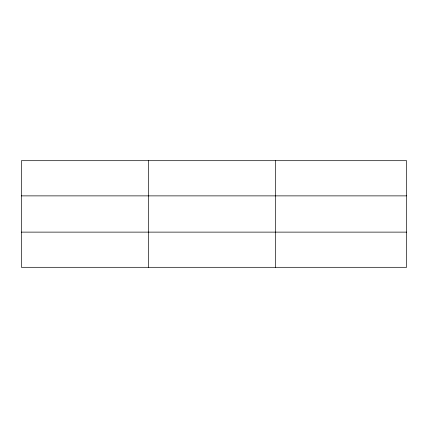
<?xml version="1.0" encoding="UTF-8"?>
<svg xmlns="http://www.w3.org/2000/svg" width="428" height="428" viewBox="0 0 428 428"><rect width="100%" height="100%" fill="white"/><g stroke="black" fill="none" stroke-linecap="round" stroke-linejoin="round"><path stroke-width="0.64" d="M275.632 267.307L275.632 160.693M406.6 195.874L406.6 160.693L21.4 160.693L21.4 267.307L406.6 267.307L406.6 195.874L21.4 195.874M21.4 232.126L406.6 232.126M148.516 160.693L148.516 267.307"/></g></svg>
